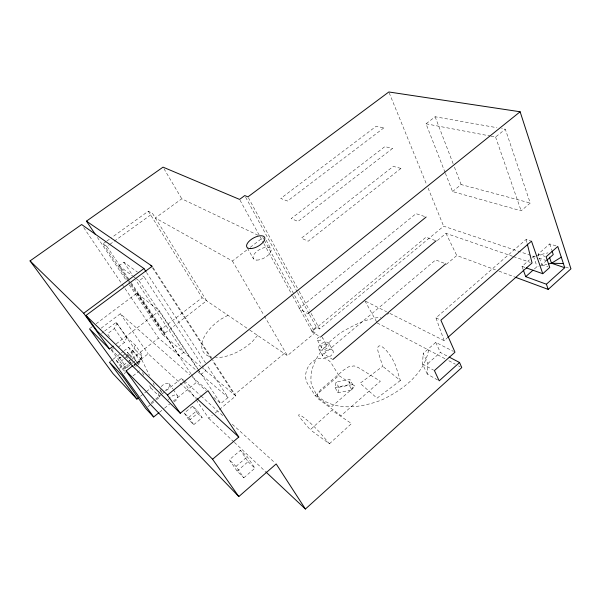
<?xml version="1.0" encoding="UTF-8"?>
<svg xmlns="http://www.w3.org/2000/svg" width="601" height="601" viewBox="0 0 601 601"><rect width="100%" height="100%" fill="white"/><g stroke="black" fill="none" stroke-linecap="round" stroke-linejoin="round"><path stroke-width="0.45" stroke-dasharray="3 2.25" d="M437.603 379.945L427.303 374.123L427.904 363.522L423.194 353.456L435.763 342.375L453.357 351.36M427.303 374.123L422.518 364.003L423.194 353.456M138.756 364.011L142.309 355.146L135.338 345.184L126.826 337.296L117 323.308L116.031 322.429L104.454 331.181M351.855 389.981L352.682 384.572L349.865 379.344L335.997 382.108L335.058 387.495L337.942 392.686L351.855 389.981L349.008 384.745L349.865 379.344M337.942 392.686L338.859 387.284L335.997 382.108M428.558 350.052C424.283 373.95 402.73 389.824 382.131 399.785C361.434 407.778 334.524 412.061 316.877 395.345L311.265 384.249C308.336 362.636 324.36 344.643 340.662 332.804C352.997 325.441 366.302 318.545 380.824 317.223M136.457 363.282L139.898 360.608L142.309 355.146M126.593 355.454L132.851 350.616L135.338 345.184M118.202 347.25L124.332 342.547L126.826 337.296M109.592 336.718L107.481 333.765L114.408 328.522L117 323.308M257.566 335.388L252.931 340.932A34.648 18.391 -31.9 0 1 215.541 357.55M329.408 443.786L351.51 423.562L331.842 410.325L310.251 429.753L301.942 420.039A17.437 2.073 43.5 0 1 302.964 416.951A17.437 2.073 43.5 0 1 321.032 433.899L329.408 443.786L310.251 429.753M427.904 363.522L440.345 352.471L447.527 356.228M534.372 268.985L537.031 266.619L538.834 266.198M555.978 245.892L549.705 243.938L538.135 254.14L541.794 264.748L545.933 261.067M389.944 313.444L444.184 340.669L447.001 338.183M522.938 268.947L522.014 266.378L529.398 259.865M532.088 257.498L533.433 256.311L535.251 255.883M444.184 340.669L435.95 317.876L526.138 239.453L530.6 240.858M243.841 477.795L254.922 468.194L247.251 456.745L240.43 450.314L229.319 459.795L237.11 471.109L243.841 477.795L236.013 466.391L229.319 459.795M237.11 471.109L248.063 461.673L240.43 450.314M315.27 395.811L338.881 375.565L355.221 386.248L331.121 407.185L315.27 395.811L307.795 384.016A16.152 13.425 -62.7 0 1 312.272 361.907A16.152 13.425 -62.7 0 1 331.654 363.755L338.881 375.565M236.013 466.391L247.251 456.745M445.401 173.313L452.538 191.554L521.142 210.808L530.247 203.033L505.306 129.185L501.617 128.531M387.39 314.361L388.817 313.151M446.303 264.395L456.783 255.508L495.472 269.849M437.37 240.52L445.972 233.353L512.54 256.266M196.189 399.89L208.75 418.341L212.318 415.396M215.166 413.037L218.726 410.085M219.44 409.499L235.832 395.931L212.514 359.774M249.821 330.129L287.391 355.657L315.037 332.744L264.282 240.062M309.568 314.699L316.276 327.019L319.582 328.98L443.628 226.186L535.333 256.905M193.747 424.682L202.169 417.733L197.188 410.468L192.636 406.171L184.206 413.052L189.24 420.249L193.747 424.682L188.684 417.44L184.206 413.052M213.776 397.389L220.755 403.541L228.072 397.501L207.044 365.265M284.228 353.508L234.375 394.714L212.611 360.991M292.77 296.21L311.754 330.76L316.276 327.019M188.684 417.44L197.188 410.468M189.24 420.249L197.601 413.383L202.169 417.733M452.538 191.554L461.117 184.56L530.247 203.033M159.49 412.263L163.855 408.74M164.584 408.147L169.677 404.037M173.283 401.122L196.625 382.266L206.09 390.62M491.002 136.157L495.577 137.028L505.306 129.185M151.279 402.595L154.938 399.665M155.674 399.079L161.534 394.384M162.262 393.798L181.532 378.367L183.621 380.26M147.823 406.712L150.701 404.405M151.414 403.834L155.727 400.379M156.448 399.8L159.919 397.021L157.507 392.055M140.581 396.194L145.705 392.122M146.441 391.536L150.896 387.998L149.116 384.738M133.061 375.865L140.386 370.118M135.661 366.43L137.516 364.98M129.869 365.025L124.692 369.052L116.391 360.592L125.827 353.313M130.612 364.446L132.829 362.719M133.572 362.14L135.788 360.42L139.838 366.122M133.91 364.86L136.051 363.192M136.758 362.636L148.139 353.771L196.219 397.93M133.707 365.431L135.773 363.823M124.204 373.574L125.677 372.425M133.76 366.122L141.844 359.811L128.644 347.28L124.197 350.699M119.509 368.345L128.351 361.486M129.087 360.916L131.296 359.203M132.032 358.632L158.544 338.055L197.564 371.418M129.328 284.949L162.803 334.749L206.601 300.755L152.579 213.543L148.342 211.206L112.162 237.237M116.391 360.592L122.484 368.991L128.231 364.522M128.952 363.966L131.108 362.29M445.056 172.442L426.019 123.806L435.132 116.759L496.997 127.712M130.635 284.761L160.76 329.649L202.086 297.69L247.604 328.619M111.403 350.082L120.005 361.982L123.678 359.143M124.415 358.572L126.623 356.866M127.352 356.295L135.443 350.037L142.144 356.34M110.118 361.539L112.342 359.834M113.086 359.263L120.493 353.553M121.237 352.982L123.453 351.269M258.054 235.269L181.772 198.811L155.321 217.968L232.422 261.014L247.304 249.595M250.279 247.311L262.93 237.598L263.831 239.243M116.233 343.84L159.378 310.837L197.549 368.488M400.349 380.523L377.03 398.178L360.082 383.288L382.762 366.31L378.66 353.673A16.851 5.041 58.9 0 1 383.31 347.618A16.851 5.041 58.9 0 1 396.277 367.594L400.349 380.523L382.762 366.31M101.561 333.375L103.733 331.729M101.141 328.199L120.328 313.745L189.721 374.693M90.195 328.214L92.419 326.546M96.122 323.766L136.893 293.183L159.378 310.837M136.081 278.571L139.064 280.795L144.18 276.978L202.109 365.228M127.803 278.962L118.96 265.762L123.851 262.179L137.404 272.043M106.129 241.572L103.117 243.743L106.933 246.485L109.217 244.832M109.975 244.284L152.579 213.543M106.88 241.031L111.403 237.778M227.974 315.277L221.371 318.928A34.648 18.391 -31.9 0 0 211.635 357.084M111.914 349.128L113.514 348.745M536.16 255.665L547.984 252.848M111.11 349.324L119.314 357.55L121.785 356.964M539.743 265.988L546.97 264.305M119.314 357.55L126.465 367.474L128.922 366.903M335.058 387.495L349.008 384.745M338.859 387.284L352.682 384.572M426.019 123.806L490.085 135.984M424.456 216.443L416.027 213.655L299.05 308.621L307.036 313.241M538.135 254.14L545.235 256.484M538.894 258.099L546.016 260.481M565.609 267.047L570.95 268.835M541.794 264.748L548.089 266.897M513.427 256.567L530.292 262.374M522.014 266.378L525.447 267.588M435.274 240.52L426.019 237.185L311.731 331.692L319.755 336.552M498.988 271.156L514.817 277.023M444.056 263.163L435.672 259.902L323.962 353.929L332.075 359.06M435.95 317.876L440.06 319.83M365.746 301.296L386.608 311.769M377.24 322.97L445.596 359.037M448.834 360.75L455.31 364.168M458.54 365.874L460.163 366.73M422.518 364.003L433.629 370.156M311.754 330.76L315.037 332.744M142.677 275.882L144.18 276.978M118.96 265.762L132.363 275.784M133.106 276.347L135.338 278.015M160.76 329.649L164.922 333.104L130.748 282.057M162.803 334.749L200.742 366.535M201.448 367.128L235.832 395.931M198.262 372.019L228.072 397.501M192.53 377.15L207.247 390.079M184.312 380.884L200.321 395.36M201.019 395.984L223.993 416.748M232.339 424.306L274.8 462.687M208.75 418.341L233.691 441.743M234.375 442.381L265.026 471.139M248.063 461.673L254.922 468.194M135.788 360.42L127.277 352.194L132.768 359.909M150.896 387.998L159.919 397.021M120.005 361.982L126.473 368.541L126.465 367.474M122.484 368.991L125.707 372.297M125.894 355.987L130.988 363.117M114.408 328.522L124.332 342.547M132.851 350.616L139.898 360.608M160.497 390.703L163.074 394.354M116.031 322.429L135.443 350.037M169.204 383.746L172.765 388.87M173.276 389.598L177.34 395.458M120.328 313.745L148.139 353.771M192.636 406.171L197.601 413.383M181.532 378.367L183.102 380.673M183.621 381.447L195.663 399.124M83.734 227.621L124.535 287.856M125.061 288.63L158.544 338.055M128.321 279.735L179.308 355.807L183.748 352.299L135.728 280.043M136.893 293.183L190.908 373.747M191.434 374.521L196.625 382.266M103.117 243.743L128.043 280.892M128.561 281.666L130.116 283.988M97.422 237.485L126.187 280.284M106.933 246.485L130.229 281.283M123.851 262.179L132.633 275.386M198.06 369.269L220.755 403.541M139.064 280.795L197.459 368.961M197.969 369.743L201.072 374.423L205.7 370.689L202.627 366.009M146.516 272.486L206.526 364.484M153.202 267.806L212.003 358.992M152.376 267.67L212.1 360.209M148.342 211.206L202.086 297.69M163.975 168.716L181.772 198.811M232.422 261.014L263.899 315.209M264.365 316.021L287.391 355.657M247.462 248.153L253.487 258.843M364.912 300.876L376.782 322.151M318.725 348.678L322.812 356.085M317.448 340.256L321.573 347.761M240.032 200.216L259.279 235.254M260.098 236.749L263.396 242.744M263.847 243.57L292.319 295.392M266.13 240.16L270.623 248.386M128.644 347.28L137.99 364.379M142.437 372.522L144.661 376.594M248.378 197.691L298.667 290.411M299.11 291.237L309.35 310.108M311.123 313.391L319.582 328.98M326.568 345.042A2.9 1.72 -28.7 0 0 322.316 345.132A2.9 1.72 -28.7 0 0 322.857 348.167A2.9 1.72 -28.7 0 0 326.568 345.042L322.482 337.514A2.915 1.705 -28.7 0 1 320.108 340.339A2.915 1.705 -28.7 0 1 317.14 339.678A2.915 1.705 -28.7 0 1 319.514 336.853M245.644 197.211L297.052 291.695M297.503 292.514L309.124 313.872M329.1 343.532A5.8 3.433 -28.7 0 1 322.482 350.18A5.8 3.433 -28.7 0 1 320.183 344.666A5.8 3.433 -28.7 0 1 329.1 343.532L333.127 350.976A5.762 3.463 -28.7 0 1 326.568 357.618A5.762 3.463 -28.7 0 1 324.24 352.058A5.762 3.463 -28.7 0 1 333.127 350.976M445.972 233.353L456.783 255.508M141.844 359.811L149.476 375.52M153.09 382.965L154.299 385.444M435.763 342.375L440.345 352.471M389.193 92.839L426.657 184.627M428.077 188.09L443.628 226.186M435.132 116.759L453.124 163.697M454.454 167.176L461.117 184.56M533.433 256.311L537.031 266.619M495.577 137.028L521.142 210.808M549.705 243.938L551.771 250.129M526.138 239.453L527.054 243.074M168.483 399.868A5.537 3.013 -36 0 1 176.649 395.045A5.537 3.013 -36 0 1 174.05 401.889M161.211 386.631A5.597 2.967 -35.7 0 1 169.219 383.761A5.597 2.967 -35.7 0 1 165.192 390.492M161.646 391.243A5.597 2.967 -35.7 0 1 160.264 388.201M320.709 389.688L317.441 394.121L317.553 398.32L341.007 415.697L380.358 381.207L358.241 367.519L354.102 365.881L348.542 366.858L343.502 370.156L320.709 389.688M400.965 168.423L308.193 241.219L301.356 238.176L393.302 166.372L400.965 168.423M392.528 148.439L298.006 221.438L291.2 218.599L384.865 146.606L392.528 148.439M383.859 127.87L287.511 201.05L280.735 198.435L376.181 126.27L383.859 127.87M256.822 260.098A10.067 4.816 -29 0 0 271.156 250.527A10.067 4.816 -29 0 0 258.287 250.339A10.067 4.816 -29 0 0 256.822 260.098"/><path stroke-width="0.9" d="M265.71 471.777L305.406 509.024L461.778 367.579L459.54 362.493L449.12 357.054M515.696 277.346L548.21 289.397L570.95 268.835L520.128 111.763L388.839 91.976L247.935 196.873L244.75 195.565L239.581 199.404L163.036 167.138L86.439 221.145L95.334 234.367M459.54 362.493L439.181 380.839L434.418 370.592L454.995 352.201L440.886 320.213L531.487 241.144L542.778 273.71L549.757 267.468L546.129 256.777L557.766 246.455L564.737 267.7L546.414 284.213L525.725 276.663L523.246 269.804M525.725 276.663L533.034 270.165M546.602 260.473L553.251 254.561L552.071 251.015M447.7 337.559L532.065 262.983L527.28 243.976M132.49 365.964L126.082 370.96L149.814 403.774L238.815 496.569L276.19 463.942L305.406 509.024M332.819 359.526L445.739 263.816M238.815 496.569L212.581 459.239L238.8 437.04L207.954 390.695L180.277 413.263L97.272 331.113L85.966 315.48L152.188 266.235L86.439 221.145M320.558 337.041L436.116 240.821M307.832 313.699L426.147 216.999M138.38 397.945L136.915 399.109L109.382 362.11L122.003 375.287L145.667 408.44L153.668 416.966L158.762 412.849M85.966 315.48L167.454 395.022L520.128 111.763M153.668 416.966L89.459 328.77L109.532 348.963L113.258 346.116M143.947 268.549L81.638 224.526L30.05 260.902L83.697 313.264L143.947 268.549L145.998 271.697M548.781 263.884L551.493 263.253L561.281 257.16M549.449 257.183L551.493 263.253L563.362 263.508M551.493 263.253L564.737 267.7M526.311 267.896L542.778 273.71M196.903 398.561L238.8 437.04M126.082 370.96L212.581 459.239M136.915 399.109L112.883 373.491L30.05 260.902M83.697 313.264L109.532 348.963M167.454 395.022L180.277 413.263M150.859 265.319L151.873 266.889M546.414 284.213L548.21 289.397M250.354 248.589A10.157 4.718 -29 0 0 264.838 238.973A10.157 4.718 -29 0 0 251.939 238.943A10.157 4.718 -29 0 0 250.354 248.589"/></g></svg>
